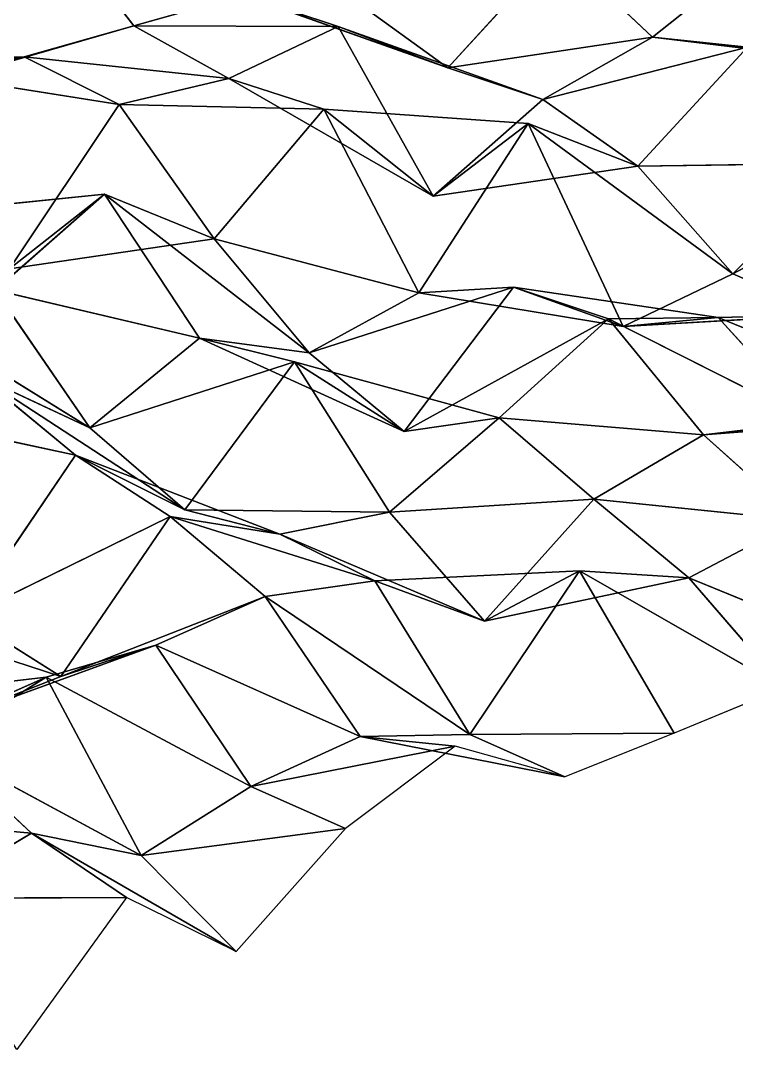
# Model space of a CAD drawing. Header units: metres. Extents: x -3703 to 431, y -1555 to 134.
# Drawn here: x -950.3 to -862.7, y -517.9 to -391.8 of the extents above; entities that cross this region are included whole.
import ezdxf

# ---------------------------------------------------------------- set-up
doc = ezdxf.new("R2010")
doc.units = ezdxf.units.M

msp = doc.modelspace()

# ---------------------------------------------------------------- linework, layer by layer
for p, q in [((-948.0928, -377.3497, -2637.672), (-936.46533, -392.50058, -2674.611)), ((-936.46533, -392.50058, -2674.611), (-948.0928, -377.3497, -2637.672)), ((-884.5885, -382.88937, -2634.6006), (-898.0049, -397.632, -2658.7993)), ((-898.0049, -397.632, -2658.7993), (-884.5885, -382.88937, -2634.6006)), ((-884.5885, -382.88937, -2634.6006), (-872.96094, -393.87802, -2672.47)), ((-872.96094, -393.87802, -2672.47), (-884.5885, -382.88937, -2634.6006)), ((-859.54456, -383.2029, -2647.3616), (-872.96094, -393.87802, -2672.47)), ((-872.96094, -393.87802, -2672.47), (-859.54456, -383.2029, -2647.3616)), ((-923.0488, -388.7043, -2647.9644), (-936.46533, -392.50058, -2674.611)), ((-936.46533, -392.50058, -2674.611), (-923.0488, -388.7043, -2647.9644)), ((-898.0049, -397.632, -2658.7993), (-923.0488, -388.7043, -2647.9644)), ((-923.0488, -388.7043, -2647.9644), (-911.4214, -392.58267, -2687.4238)), ((-911.4214, -392.58267, -2687.4238), (-923.0488, -388.7043, -2647.9644)), ((-923.0488, -388.7043, -2647.9644), (-898.0049, -397.632, -2658.7993)), ((-909.63245, -389.1749, -2620.3638), (-898.0049, -397.632, -2658.7993)), ((-898.0049, -397.632, -2658.7993), (-909.63245, -389.1749, -2620.3638)), ((-936.46533, -392.50058, -2674.611), (-961.5093, -399.6854, -2660.1733)), ((-961.5093, -399.6854, -2660.1733), (-936.46533, -392.50058, -2674.611)), ((-936.46533, -392.50058, -2674.611), (-949.8817, -396.29526, -2701.2578)), ((-949.8817, -396.29526, -2701.2578), (-936.46533, -392.50058, -2674.611)), ((-911.4214, -392.58267, -2687.4238), (-936.46533, -392.50058, -2674.611)), ((-936.46533, -392.50058, -2674.611), (-924.83777, -398.9639, -2713.4924)), ((-924.83777, -398.9639, -2713.4924), (-936.46533, -392.50058, -2674.611)), ((-936.46533, -392.50058, -2674.611), (-911.4214, -392.58267, -2687.4238)), ((-911.4214, -392.58267, -2687.4238), (-924.83777, -398.9639, -2713.4924)), ((-924.83777, -398.9639, -2713.4924), (-911.4214, -392.58267, -2687.4238)), ((-898.0049, -397.632, -2658.7993), (-911.4214, -392.58267, -2687.4238)), ((-886.37744, -401.5148, -2698.2578), (-911.4214, -392.58267, -2687.4238)), ((-911.4214, -392.58267, -2687.4238), (-898.0049, -397.632, -2658.7993)), ((-911.4214, -392.58267, -2687.4238), (-899.7938, -413.37387, -2723.1013)), ((-899.7938, -413.37387, -2723.1013), (-911.4214, -392.58267, -2687.4238)), ((-911.4214, -392.58267, -2687.4238), (-886.37744, -401.5148, -2698.2578)), ((-872.96094, -393.87802, -2672.47), (-898.0049, -397.632, -2658.7993)), ((-898.0049, -397.632, -2658.7993), (-872.96094, -393.87802, -2672.47)), ((-872.96094, -393.87802, -2672.47), (-886.37744, -401.5148, -2698.2578)), ((-886.37744, -401.5148, -2698.2578), (-872.96094, -393.87802, -2672.47)), ((-847.917, -396.90488, -2684.6243), (-872.96094, -393.87802, -2672.47)), ((-872.96094, -393.87802, -2672.47), (-861.3335, -395.09738, -2712.524)), ((-861.3335, -395.09738, -2712.524), (-872.96094, -393.87802, -2672.47)), ((-872.96094, -393.87802, -2672.47), (-847.917, -396.90488, -2684.6243)), ((-861.3335, -395.09738, -2712.524), (-886.37744, -401.5148, -2698.2578)), ((-886.37744, -401.5148, -2698.2578), (-861.3335, -395.09738, -2712.524)), ((-861.3335, -395.09738, -2712.524), (-874.7499, -409.69717, -2736.755)), ((-874.7499, -409.69717, -2736.755), (-861.3335, -395.09738, -2712.524)), ((-949.8817, -396.29526, -2701.2578), (-974.92566, -396.5034, -2688.3801)), ((-974.92566, -396.5034, -2688.3801), (-949.8817, -396.29526, -2701.2578)), ((-949.8817, -396.29526, -2701.2578), (-963.2981, -398.1661, -2728.3352)), ((-963.2981, -398.1661, -2728.3352), (-949.8817, -396.29526, -2701.2578)), ((-961.5093, -399.6854, -2660.1733), (-949.8817, -396.29526, -2701.2578)), ((-949.8817, -396.29526, -2701.2578), (-961.5093, -399.6854, -2660.1733)), ((-924.83777, -398.9639, -2713.4924), (-949.8817, -396.29526, -2701.2578)), ((-949.8817, -396.29526, -2701.2578), (-938.25415, -402.1213, -2740.282)), ((-938.25415, -402.1213, -2740.282), (-949.8817, -396.29526, -2701.2578)), ((-949.8817, -396.29526, -2701.2578), (-924.83777, -398.9639, -2713.4924)), ((-938.25415, -402.1213, -2740.282), (-963.2981, -398.1661, -2728.3352)), ((-963.2981, -398.1661, -2728.3352), (-938.25415, -402.1213, -2740.282)), ((-898.0049, -397.632, -2658.7993), (-886.37744, -401.5148, -2698.2578)), ((-886.37744, -401.5148, -2698.2578), (-898.0049, -397.632, -2658.7993)), ((-924.83777, -398.9639, -2713.4924), (-938.25415, -402.1213, -2740.282)), ((-938.25415, -402.1213, -2740.282), (-924.83777, -398.9639, -2713.4924)), ((-899.7938, -413.37387, -2723.1013), (-924.83777, -398.9639, -2713.4924)), ((-924.83777, -398.9639, -2713.4924), (-913.2102, -402.7045, -2752.9827)), ((-913.2102, -402.7045, -2752.9827), (-924.83777, -398.9639, -2713.4924)), ((-924.83777, -398.9639, -2713.4924), (-899.7938, -413.37387, -2723.1013)), ((-938.25415, -402.1213, -2740.282), (-951.67053, -422.2504, -2763.2764)), ((-951.67053, -422.2504, -2763.2764), (-938.25415, -402.1213, -2740.282)), ((-913.2102, -402.7045, -2752.9827), (-938.25415, -402.1213, -2740.282)), ((-938.25415, -402.1213, -2740.282), (-926.6266, -418.60855, -2776.9219)), ((-926.6266, -418.60855, -2776.9219), (-938.25415, -402.1213, -2740.282)), ((-938.25415, -402.1213, -2740.282), (-913.2102, -402.7045, -2752.9827)), ((-886.37744, -401.5148, -2698.2578), (-899.7938, -413.37387, -2723.1013)), ((-899.7938, -413.37387, -2723.1013), (-886.37744, -401.5148, -2698.2578)), ((-886.37744, -401.5148, -2698.2578), (-874.7499, -409.69717, -2736.755)), ((-874.7499, -409.69717, -2736.755), (-886.37744, -401.5148, -2698.2578)), ((-913.2102, -402.7045, -2752.9827), (-926.6266, -418.60855, -2776.9219)), ((-926.6266, -418.60855, -2776.9219), (-913.2102, -402.7045, -2752.9827)), ((-899.7938, -413.37387, -2723.1013), (-913.2102, -402.7045, -2752.9827)), ((-888.16626, -404.47287, -2765.4185), (-913.2102, -402.7045, -2752.9827)), ((-913.2102, -402.7045, -2752.9827), (-899.7938, -413.37387, -2723.1013)), ((-913.2102, -402.7045, -2752.9827), (-901.58264, -425.20578, -2788.2778)), ((-901.58264, -425.20578, -2788.2778), (-913.2102, -402.7045, -2752.9827)), ((-913.2102, -402.7045, -2752.9827), (-888.16626, -404.47287, -2765.4185)), ((-888.16626, -404.47287, -2765.4185), (-901.58264, -425.20578, -2788.2778)), ((-901.58264, -425.20578, -2788.2778), (-888.16626, -404.47287, -2765.4185)), ((-899.7938, -413.37387, -2723.1013), (-888.16626, -404.47287, -2765.4185)), ((-888.16626, -404.47287, -2765.4185), (-899.7938, -413.37387, -2723.1013)), ((-874.7499, -409.69717, -2736.755), (-888.16626, -404.47287, -2765.4185)), ((-863.12225, -422.89334, -2774.1309), (-888.16626, -404.47287, -2765.4185)), ((-888.16626, -404.47287, -2765.4185), (-874.7499, -409.69717, -2736.755)), ((-888.16626, -404.47287, -2765.4185), (-876.53864, -429.32022, -2800.189)), ((-876.53864, -429.32022, -2800.189), (-888.16626, -404.47287, -2765.4185)), ((-888.16626, -404.47287, -2765.4185), (-863.12225, -422.89334, -2774.1309)), ((-874.7499, -409.69717, -2736.755), (-899.7938, -413.37387, -2723.1013)), ((-899.7938, -413.37387, -2723.1013), (-874.7499, -409.69717, -2736.755)), ((-849.7059, -409.3315, -2749.6677), (-874.7499, -409.69717, -2736.755)), ((-874.7499, -409.69717, -2736.755), (-849.7059, -409.3315, -2749.6677)), ((-874.7499, -409.69717, -2736.755), (-863.12225, -422.89334, -2774.1309)), ((-863.12225, -422.89334, -2774.1309), (-874.7499, -409.69717, -2736.755)), ((-849.7059, -409.3315, -2749.6677), (-863.12225, -422.89334, -2774.1309)), ((-863.12225, -422.89334, -2774.1309), (-849.7059, -409.3315, -2749.6677)), ((-838.0783, -409.53073, -2789.95), (-863.12225, -422.89334, -2774.1309)), ((-863.12225, -422.89334, -2774.1309), (-838.0783, -409.53073, -2789.95)), ((-940.04297, -413.13223, -2805.6418), (-965.0869, -415.65262, -2792.2468)), ((-965.0869, -415.65262, -2792.2468), (-940.04297, -413.13223, -2805.6418)), ((-940.04297, -413.13223, -2805.6418), (-953.4595, -424.87265, -2830.512)), ((-953.4595, -424.87265, -2830.512), (-940.04297, -413.13223, -2805.6418)), ((-951.67053, -422.2504, -2763.2764), (-940.04297, -413.13223, -2805.6418)), ((-940.04297, -413.13223, -2805.6418), (-951.67053, -422.2504, -2763.2764)), ((-926.6266, -418.60855, -2776.9219), (-940.04297, -413.13223, -2805.6418)), ((-914.999, -432.55942, -2814.129), (-940.04297, -413.13223, -2805.6418)), ((-940.04297, -413.13223, -2805.6418), (-926.6266, -418.60855, -2776.9219)), ((-940.04297, -413.13223, -2805.6418), (-928.4155, -430.76242, -2842.0264)), ((-928.4155, -430.76242, -2842.0264), (-940.04297, -413.13223, -2805.6418)), ((-940.04297, -413.13223, -2805.6418), (-914.999, -432.55942, -2814.129)), ((-926.6266, -418.60855, -2776.9219), (-951.67053, -422.2504, -2763.2764)), ((-951.67053, -422.2504, -2763.2764), (-926.6266, -418.60855, -2776.9219)), ((-901.58264, -425.20578, -2788.2778), (-926.6266, -418.60855, -2776.9219)), ((-926.6266, -418.60855, -2776.9219), (-914.999, -432.55942, -2814.129)), ((-914.999, -432.55942, -2814.129), (-926.6266, -418.60855, -2776.9219)), ((-926.6266, -418.60855, -2776.9219), (-901.58264, -425.20578, -2788.2778)), ((-863.12225, -422.89334, -2774.1309), (-876.53864, -429.32022, -2800.189)), ((-876.53864, -429.32022, -2800.189), (-863.12225, -422.89334, -2774.1309)), ((-863.12225, -422.89334, -2774.1309), (-851.4947, -427.9, -2813.338)), ((-851.4947, -427.9, -2813.338), (-863.12225, -422.89334, -2774.1309)), ((-928.4155, -430.76242, -2842.0264), (-953.4595, -424.87265, -2830.512)), ((-953.4595, -424.87265, -2830.512), (-941.8319, -441.74277, -2867.0664)), ((-941.8319, -441.74277, -2867.0664), (-953.4595, -424.87265, -2830.512)), ((-953.4595, -424.87265, -2830.512), (-928.4155, -430.76242, -2842.0264)), ((-889.955, -424.51334, -2828.7593), (-914.999, -432.55942, -2814.129)), ((-914.999, -432.55942, -2814.129), (-889.955, -424.51334, -2828.7593)), ((-889.955, -424.51334, -2828.7593), (-903.3715, -442.21652, -2852.2964)), ((-903.3715, -442.21652, -2852.2964), (-889.955, -424.51334, -2828.7593)), ((-901.58264, -425.20578, -2788.2778), (-889.955, -424.51334, -2828.7593)), ((-889.955, -424.51334, -2828.7593), (-901.58264, -425.20578, -2788.2778)), ((-876.53864, -429.32022, -2800.189), (-889.955, -424.51334, -2828.7593)), ((-864.9111, -428.2451, -2840.756), (-889.955, -424.51334, -2828.7593)), ((-889.955, -424.51334, -2828.7593), (-876.53864, -429.32022, -2800.189)), ((-889.955, -424.51334, -2828.7593), (-878.3276, -428.39505, -2868.218)), ((-878.3276, -428.39505, -2868.218), (-889.955, -424.51334, -2828.7593)), ((-889.955, -424.51334, -2828.7593), (-864.9111, -428.2451, -2840.756)), ((-901.58264, -425.20578, -2788.2778), (-914.999, -432.55942, -2814.129)), ((-914.999, -432.55942, -2814.129), (-901.58264, -425.20578, -2788.2778)), ((-876.53864, -429.32022, -2800.189), (-901.58264, -425.20578, -2788.2778)), ((-901.58264, -425.20578, -2788.2778), (-876.53864, -429.32022, -2800.189)), ((-941.8319, -441.74277, -2867.0664), (-966.87585, -426.29025, -2857.6904)), ((-966.87585, -426.29025, -2857.6904), (-941.8319, -441.74277, -2867.0664)), ((-878.3276, -428.39505, -2868.218), (-903.3715, -442.21652, -2852.2964)), ((-903.3715, -442.21652, -2852.2964), (-878.3276, -428.39505, -2868.218)), ((-878.3276, -428.39505, -2868.218), (-891.74396, -440.5248, -2893.0012)), ((-891.74396, -440.5248, -2893.0012), (-878.3276, -428.39505, -2868.218)), ((-864.9111, -428.2451, -2840.756), (-878.3276, -428.39505, -2868.218)), ((-878.3276, -428.39505, -2868.218), (-864.9111, -428.2451, -2840.756)), ((-853.28357, -441.03787, -2878.2222), (-878.3276, -428.39505, -2868.218)), ((-878.3276, -428.39505, -2868.218), (-866.69995, -442.61356, -2905.3652)), ((-866.69995, -442.61356, -2905.3652), (-878.3276, -428.39505, -2868.218)), ((-878.3276, -428.39505, -2868.218), (-853.28357, -441.03787, -2878.2222)), ((-851.4947, -427.9, -2813.338), (-876.53864, -429.32022, -2800.189)), ((-876.53864, -429.32022, -2800.189), (-851.4947, -427.9, -2813.338)), ((-876.53864, -429.32022, -2800.189), (-864.9111, -428.2451, -2840.756)), ((-864.9111, -428.2451, -2840.756), (-876.53864, -429.32022, -2800.189)), ((-851.4947, -427.9, -2813.338), (-864.9111, -428.2451, -2840.756)), ((-864.9111, -428.2451, -2840.756), (-851.4947, -427.9, -2813.338)), ((-839.86707, -438.4413, -2851.3074), (-864.9111, -428.2451, -2840.756)), ((-864.9111, -428.2451, -2840.756), (-853.28357, -441.03787, -2878.2222)), ((-853.28357, -441.03787, -2878.2222), (-864.9111, -428.2451, -2840.756)), ((-864.9111, -428.2451, -2840.756), (-839.86707, -438.4413, -2851.3074)), ((-928.4155, -430.76242, -2842.0264), (-941.8319, -441.74277, -2867.0664)), ((-941.8319, -441.74277, -2867.0664), (-928.4155, -430.76242, -2842.0264)), ((-914.999, -432.55942, -2814.129), (-928.4155, -430.76242, -2842.0264)), ((-903.3715, -442.21652, -2852.2964), (-928.4155, -430.76242, -2842.0264)), ((-928.4155, -430.76242, -2842.0264), (-914.999, -432.55942, -2814.129)), ((-928.4155, -430.76242, -2842.0264), (-916.7879, -433.6824, -2881.7)), ((-916.7879, -433.6824, -2881.7), (-928.4155, -430.76242, -2842.0264)), ((-928.4155, -430.76242, -2842.0264), (-903.3715, -442.21652, -2852.2964)), ((-916.7879, -433.6824, -2881.7), (-941.8319, -441.74277, -2867.0664)), ((-941.8319, -441.74277, -2867.0664), (-916.7879, -433.6824, -2881.7)), ((-916.7879, -433.6824, -2881.7), (-930.2043, -451.81137, -2905.1418)), ((-930.2043, -451.81137, -2905.1418), (-916.7879, -433.6824, -2881.7)), ((-903.3715, -442.21652, -2852.2964), (-916.7879, -433.6824, -2881.7)), ((-891.74396, -440.5248, -2893.0012), (-916.7879, -433.6824, -2881.7)), ((-916.7879, -433.6824, -2881.7), (-903.3715, -442.21652, -2852.2964)), ((-916.7879, -433.6824, -2881.7), (-905.16034, -452.07767, -2917.9133)), ((-905.16034, -452.07767, -2917.9133), (-916.7879, -433.6824, -2881.7)), ((-916.7879, -433.6824, -2881.7), (-891.74396, -440.5248, -2893.0012)), ((-914.999, -432.55942, -2814.129), (-903.3715, -442.21652, -2852.2964)), ((-903.3715, -442.21652, -2852.2964), (-914.999, -432.55942, -2814.129)), ((-941.8319, -441.74277, -2867.0664), (-955.2483, -435.4929, -2895.9595)), ((-930.2043, -451.81137, -2905.1418), (-955.2483, -435.4929, -2895.9595)), ((-955.2483, -435.4929, -2895.9595), (-941.8319, -441.74277, -2867.0664)), ((-955.2483, -435.4929, -2895.9595), (-943.6207, -445.11887, -2934.1335)), ((-943.6207, -445.11887, -2934.1335), (-955.2483, -435.4929, -2895.9595)), ((-955.2483, -435.4929, -2895.9595), (-930.2043, -451.81137, -2905.1418)), ((-943.6207, -445.11887, -2934.1335), (-968.6647, -439.6746, -2922.5198)), ((-968.6647, -439.6746, -2922.5198), (-943.6207, -445.11887, -2934.1335)), ((-891.74396, -440.5248, -2893.0012), (-905.16034, -452.07767, -2917.9133)), ((-905.16034, -452.07767, -2917.9133), (-891.74396, -440.5248, -2893.0012)), ((-903.3715, -442.21652, -2852.2964), (-891.74396, -440.5248, -2893.0012)), ((-891.74396, -440.5248, -2893.0012), (-903.3715, -442.21652, -2852.2964)), ((-866.69995, -442.61356, -2905.3652), (-891.74396, -440.5248, -2893.0012)), ((-891.74396, -440.5248, -2893.0012), (-880.11633, -450.5046, -2931.0964)), ((-880.11633, -450.5046, -2931.0964), (-891.74396, -440.5248, -2893.0012)), ((-891.74396, -440.5248, -2893.0012), (-866.69995, -442.61356, -2905.3652)), ((-841.656, -440.63223, -2918.6394), (-866.69995, -442.61356, -2905.3652)), ((-866.69995, -442.61356, -2905.3652), (-841.656, -440.63223, -2918.6394)), ((-853.28357, -441.03787, -2878.2222), (-866.69995, -442.61356, -2905.3652)), ((-866.69995, -442.61356, -2905.3652), (-853.28357, -441.03787, -2878.2222)), ((-941.8319, -441.74277, -2867.0664), (-930.2043, -451.81137, -2905.1418)), ((-930.2043, -451.81137, -2905.1418), (-941.8319, -441.74277, -2867.0664)), ((-866.69995, -442.61356, -2905.3652), (-880.11633, -450.5046, -2931.0964)), ((-880.11633, -450.5046, -2931.0964), (-866.69995, -442.61356, -2905.3652)), ((-866.69995, -442.61356, -2905.3652), (-855.0724, -453.05862, -2943.3564)), ((-855.0724, -453.05862, -2943.3564), (-866.69995, -442.61356, -2905.3652)), ((-943.6207, -445.11887, -2934.1335), (-957.03723, -464.89725, -2957.2065)), ((-957.03723, -464.89725, -2957.2065), (-943.6207, -445.11887, -2934.1335)), ((-930.2043, -451.81137, -2905.1418), (-943.6207, -445.11887, -2934.1335)), ((-918.5767, -454.78098, -2944.8042), (-943.6207, -445.11887, -2934.1335)), ((-943.6207, -445.11887, -2934.1335), (-930.2043, -451.81137, -2905.1418)), ((-943.6207, -445.11887, -2934.1335), (-931.9932, -452.603, -2972.7869)), ((-931.9932, -452.603, -2972.7869), (-943.6207, -445.11887, -2934.1335)), ((-943.6207, -445.11887, -2934.1335), (-918.5767, -454.78098, -2944.8042)), ((-880.11633, -450.5046, -2931.0964), (-905.16034, -452.07767, -2917.9133)), ((-905.16034, -452.07767, -2917.9133), (-880.11633, -450.5046, -2931.0964)), ((-880.11633, -450.5046, -2931.0964), (-893.5327, -465.43857, -2955.2524)), ((-893.5327, -465.43857, -2955.2524), (-880.11633, -450.5046, -2931.0964)), ((-855.0724, -453.05862, -2943.3564), (-880.11633, -450.5046, -2931.0964)), ((-880.11633, -450.5046, -2931.0964), (-868.4888, -460.14706, -2969.2668)), ((-868.4888, -460.14706, -2969.2668), (-880.11633, -450.5046, -2931.0964)), ((-880.11633, -450.5046, -2931.0964), (-855.0724, -453.05862, -2943.3564)), ((-931.9932, -452.603, -2972.7869), (-957.03723, -464.89725, -2957.2065)), ((-957.03723, -464.89725, -2957.2065), (-931.9932, -452.603, -2972.7869)), ((-931.9932, -452.603, -2972.7869), (-945.40955, -472.2112, -2995.8977)), ((-945.40955, -472.2112, -2995.8977), (-931.9932, -452.603, -2972.7869)), ((-918.5767, -454.78098, -2944.8042), (-931.9932, -452.603, -2972.7869)), ((-906.9492, -460.49338, -2983.8538), (-931.9932, -452.603, -2972.7869)), ((-931.9932, -452.603, -2972.7869), (-918.5767, -454.78098, -2944.8042)), ((-931.9932, -452.603, -2972.7869), (-920.3656, -462.44003, -3010.9138)), ((-920.3656, -462.44003, -3010.9138), (-931.9932, -452.603, -2972.7869)), ((-931.9932, -452.603, -2972.7869), (-906.9492, -460.49338, -2983.8538)), ((-905.16034, -452.07767, -2917.9133), (-930.2043, -451.81137, -2905.1418)), ((-930.2043, -451.81137, -2905.1418), (-918.5767, -454.78098, -2944.8042)), ((-918.5767, -454.78098, -2944.8042), (-930.2043, -451.81137, -2905.1418)), ((-930.2043, -451.81137, -2905.1418), (-905.16034, -452.07767, -2917.9133)), ((-905.16034, -452.07767, -2917.9133), (-918.5767, -454.78098, -2944.8042)), ((-918.5767, -454.78098, -2944.8042), (-905.16034, -452.07767, -2917.9133)), ((-905.16034, -452.07767, -2917.9133), (-893.5327, -465.43857, -2955.2524)), ((-893.5327, -465.43857, -2955.2524), (-905.16034, -452.07767, -2917.9133)), ((-855.0724, -453.05862, -2943.3564), (-868.4888, -460.14706, -2969.2668)), ((-868.4888, -460.14706, -2969.2668), (-855.0724, -453.05862, -2943.3564)), ((-893.5327, -465.43857, -2955.2524), (-918.5767, -454.78098, -2944.8042)), ((-918.5767, -454.78098, -2944.8042), (-906.9492, -460.49338, -2983.8538)), ((-906.9492, -460.49338, -2983.8538), (-918.5767, -454.78098, -2944.8042)), ((-918.5767, -454.78098, -2944.8042), (-893.5327, -465.43857, -2955.2524)), ((-881.9053, -459.28366, -2996.9556), (-906.9492, -460.49338, -2983.8538)), ((-906.9492, -460.49338, -2983.8538), (-881.9053, -459.28366, -2996.9556)), ((-881.9053, -459.28366, -2996.9556), (-895.32166, -479.3394, -3019.9663)), ((-895.32166, -479.3394, -3019.9663), (-881.9053, -459.28366, -2996.9556)), ((-893.5327, -465.43857, -2955.2524), (-881.9053, -459.28366, -2996.9556)), ((-881.9053, -459.28366, -2996.9556), (-893.5327, -465.43857, -2955.2524)), ((-868.4888, -460.14706, -2969.2668), (-893.5327, -465.43857, -2955.2524)), ((-893.5327, -465.43857, -2955.2524), (-868.4888, -460.14706, -2969.2668)), ((-868.4888, -460.14706, -2969.2668), (-881.9053, -459.28366, -2996.9556)), ((-856.8613, -473.624, -3006.58), (-881.9053, -459.28366, -2996.9556)), ((-881.9053, -459.28366, -2996.9556), (-868.4888, -460.14706, -2969.2668)), ((-881.9053, -459.28366, -2996.9556), (-870.2777, -479.17, -3032.8352)), ((-870.2777, -479.17, -3032.8352), (-881.9053, -459.28366, -2996.9556)), ((-881.9053, -459.28366, -2996.9556), (-856.8613, -473.624, -3006.58)), ((-843.4448, -470.42258, -2979.8003), (-868.4888, -460.14706, -2969.2668)), ((-868.4888, -460.14706, -2969.2668), (-856.8613, -473.624, -3006.58)), ((-856.8613, -473.624, -3006.58), (-868.4888, -460.14706, -2969.2668)), ((-868.4888, -460.14706, -2969.2668), (-843.4448, -470.42258, -2979.8003)), ((-906.9492, -460.49338, -2983.8538), (-920.3656, -462.44003, -3010.9138)), ((-920.3656, -462.44003, -3010.9138), (-906.9492, -460.49338, -2983.8538)), ((-893.5327, -465.43857, -2955.2524), (-906.9492, -460.49338, -2983.8538)), ((-906.9492, -460.49338, -2983.8538), (-893.5327, -465.43857, -2955.2524)), ((-906.9492, -460.49338, -2983.8538), (-895.32166, -479.3394, -3019.9663)), ((-895.32166, -479.3394, -3019.9663), (-906.9492, -460.49338, -2983.8538)), ((-920.3656, -462.44003, -3010.9138), (-945.40955, -472.2112, -2995.8977)), ((-945.40955, -472.2112, -2995.8977), (-920.3656, -462.44003, -3010.9138)), ((-920.3656, -462.44003, -3010.9138), (-933.782, -468.39035, -3037.0789)), ((-933.782, -468.39035, -3037.0789), (-920.3656, -462.44003, -3010.9138)), ((-895.32166, -479.3394, -3019.9663), (-920.3656, -462.44003, -3010.9138)), ((-920.3656, -462.44003, -3010.9138), (-908.73804, -479.58426, -3047.407)), ((-908.73804, -479.58426, -3047.407), (-920.3656, -462.44003, -3010.9138)), ((-920.3656, -462.44003, -3010.9138), (-895.32166, -479.3394, -3019.9663)), ((-945.40955, -472.2112, -2995.8977), (-970.4536, -464.06015, -2984.8892)), ((-970.4536, -464.06015, -2984.8892), (-945.40955, -472.2112, -2995.8977)), ((-957.03723, -464.89725, -2957.2065), (-945.40955, -472.2112, -2995.8977)), ((-945.40955, -472.2112, -2995.8977), (-957.03723, -464.89725, -2957.2065)), ((-933.782, -468.39035, -3037.0789), (-958.82605, -477.50162, -3022.2102)), ((-958.82605, -477.50162, -3022.2102), (-933.782, -468.39035, -3037.0789)), ((-933.782, -468.39035, -3037.0789), (-947.19836, -472.29977, -3063.7)), ((-947.19836, -472.29977, -3063.7), (-933.782, -468.39035, -3037.0789)), ((-945.40955, -472.2112, -2995.8977), (-933.782, -468.39035, -3037.0789)), ((-933.782, -468.39035, -3037.0789), (-945.40955, -472.2112, -2995.8977)), ((-908.73804, -479.58426, -3047.407), (-933.782, -468.39035, -3037.0789)), ((-933.782, -468.39035, -3037.0789), (-922.1544, -485.6901, -3073.537)), ((-922.1544, -485.6901, -3073.537), (-933.782, -468.39035, -3037.0789)), ((-933.782, -468.39035, -3037.0789), (-908.73804, -479.58426, -3047.407)), ((-947.19836, -472.29977, -3063.7), (-972.2423, -475.25198, -3050.2087)), ((-972.2423, -475.25198, -3050.2087), (-947.19836, -472.29977, -3063.7)), ((-947.19836, -472.29977, -3063.7), (-960.61475, -480.63278, -3089.3323)), ((-960.61475, -480.63278, -3089.3323), (-947.19836, -472.29977, -3063.7)), ((-945.40955, -472.2112, -2995.8977), (-958.82605, -477.50162, -3022.2102)), ((-958.82605, -477.50162, -3022.2102), (-945.40955, -472.2112, -2995.8977)), ((-958.82605, -477.50162, -3022.2102), (-947.19836, -472.29977, -3063.7)), ((-947.19836, -472.29977, -3063.7), (-958.82605, -477.50162, -3022.2102)), ((-922.1544, -485.6901, -3073.537), (-947.19836, -472.29977, -3063.7)), ((-947.19836, -472.29977, -3063.7), (-935.5708, -494.16086, -3099.1384)), ((-935.5708, -494.16086, -3099.1384), (-947.19836, -472.29977, -3063.7)), ((-947.19836, -472.29977, -3063.7), (-922.1544, -485.6901, -3073.537)), ((-856.8613, -473.624, -3006.58), (-870.2777, -479.17, -3032.8352)), ((-908.73804, -479.58426, -3047.407), (-922.1544, -485.6901, -3073.537)), ((-922.1544, -485.6901, -3073.537), (-908.73804, -479.58426, -3047.407)), ((-895.32166, -479.3394, -3019.9663), (-908.73804, -479.58426, -3047.407)), ((-908.73804, -479.58426, -3047.407), (-895.32166, -479.3394, -3019.9663)), ((-883.6941, -484.52383, -3059.1338), (-908.73804, -479.58426, -3047.407)), ((-908.73804, -479.58426, -3047.407), (-897.1105, -480.7465, -3087.4736)), ((-897.1105, -480.7465, -3087.4736), (-908.73804, -479.58426, -3047.407)), ((-908.73804, -479.58426, -3047.407), (-883.6941, -484.52383, -3059.1338)), ((-870.2777, -479.17, -3032.8352), (-895.32166, -479.3394, -3019.9663)), ((-895.32166, -479.3394, -3019.9663), (-870.2777, -479.17, -3032.8352)), ((-895.32166, -479.3394, -3019.9663), (-883.6941, -484.52383, -3059.1338)), ((-883.6941, -484.52383, -3059.1338), (-895.32166, -479.3394, -3019.9663)), ((-870.2777, -479.17, -3032.8352), (-883.6941, -484.52383, -3059.1338)), ((-935.5708, -494.16086, -3099.1384), (-960.61475, -480.63278, -3089.3323)), ((-960.61475, -480.63278, -3089.3323), (-948.9873, -491.40543, -3127.25)), ((-948.9873, -491.40543, -3127.25), (-960.61475, -480.63278, -3089.3323)), ((-960.61475, -480.63278, -3089.3323), (-935.5708, -494.16086, -3099.1384)), ((-897.1105, -480.7465, -3087.4736), (-922.1544, -485.6901, -3073.537)), ((-922.1544, -485.6901, -3073.537), (-897.1105, -480.7465, -3087.4736)), ((-897.1105, -480.7465, -3087.4736), (-910.52686, -490.83694, -3112.713)), ((-883.6941, -484.52383, -3059.1338), (-897.1105, -480.7465, -3087.4736)), ((-922.1544, -485.6901, -3073.537), (-935.5708, -494.16086, -3099.1384)), ((-935.5708, -494.16086, -3099.1384), (-922.1544, -485.6901, -3073.537)), ((-922.1544, -485.6901, -3073.537), (-910.52686, -490.83694, -3112.713)), ((-910.52686, -490.83694, -3112.713), (-922.1544, -485.6901, -3073.537)), ((-948.9873, -491.40543, -3127.25), (-974.03125, -489.2101, -3114.9097)), ((-974.03125, -489.2101, -3114.9097), (-948.9873, -491.40543, -3127.25)), ((-948.9873, -491.40543, -3127.25), (-962.4037, -499.39462, -3152.9592)), ((-962.4037, -499.39462, -3152.9592), (-948.9873, -491.40543, -3127.25)), ((-935.5708, -494.16086, -3099.1384), (-948.9873, -491.40543, -3127.25)), ((-923.94336, -505.92508, -3136.8345), (-948.9873, -491.40543, -3127.25)), ((-948.9873, -491.40543, -3127.25), (-935.5708, -494.16086, -3099.1384)), ((-948.9873, -491.40543, -3127.25), (-937.35974, -499.32614, -3165.8057)), ((-937.35974, -499.32614, -3165.8057), (-948.9873, -491.40543, -3127.25)), ((-948.9873, -491.40543, -3127.25), (-923.94336, -505.92508, -3136.8345)), ((-910.52686, -490.83694, -3112.713), (-935.5708, -494.16086, -3099.1384)), ((-935.5708, -494.16086, -3099.1384), (-910.52686, -490.83694, -3112.713)), ((-910.52686, -490.83694, -3112.713), (-923.94336, -505.92508, -3136.8345)), ((-935.5708, -494.16086, -3099.1384), (-923.94336, -505.92508, -3136.8345)), ((-923.94336, -505.92508, -3136.8345), (-935.5708, -494.16086, -3099.1384)), ((-937.35974, -499.32614, -3165.8057), (-962.4037, -499.39462, -3152.9592)), ((-962.4037, -499.39462, -3152.9592), (-937.35974, -499.32614, -3165.8057)), ((-937.35974, -499.32614, -3165.8057), (-950.7761, -517.9226, -3189.1428)), ((-923.94336, -505.92508, -3136.8345), (-937.35974, -499.32614, -3165.8057))]:
    msp.add_line(p, q)
for points in [[(-961.5093, -399.6854, -2660.1733), (-973.1367, -390.66458, -2621.8635), (-948.0928, -377.3497, -2637.672), (-948.09265, -377.3496, -2637.672)], [(-948.0928, -377.3497, -2637.672), (-936.46533, -392.50058, -2674.611), (-961.5093, -399.6854, -2660.1733), (-961.50916, -399.6853, -2660.1733)], [(-936.46533, -392.50058, -2674.611), (-948.0928, -377.3497, -2637.672), (-923.0488, -388.7043, -2647.9644), (-923.0487, -388.70422, -2647.9644)], [(-898.0049, -397.632, -2658.7993), (-909.63245, -389.1749, -2620.3638), (-884.5885, -382.88937, -2634.6006), (-884.5884, -382.88928, -2634.6006)], [(-884.5885, -382.88937, -2634.6006), (-872.96094, -393.87802, -2672.47), (-898.0049, -397.632, -2658.7993), (-898.00476, -397.6319, -2658.7993)], [(-872.96094, -393.87802, -2672.47), (-884.5885, -382.88937, -2634.6006), (-859.54456, -383.2029, -2647.3616), (-859.54443, -383.20282, -2647.3616)], [(-859.54456, -383.2029, -2647.3616), (-847.917, -396.90488, -2684.6243), (-872.96094, -393.87802, -2672.47), (-872.9608, -393.87793, -2672.47)], [(-923.0488, -388.7043, -2647.9644), (-911.4214, -392.58267, -2687.4238), (-936.46533, -392.50058, -2674.611), (-936.4652, -392.5005, -2674.611)], [(-909.63245, -389.1749, -2620.3638), (-898.0049, -397.632, -2658.7993), (-923.0488, -388.7043, -2647.9644), (-923.0487, -388.70422, -2647.9644)], [(-911.4214, -392.58267, -2687.4238), (-923.0488, -388.7043, -2647.9644), (-898.0049, -397.632, -2658.7993), (-898.00476, -397.6319, -2658.7993)], [(-949.8817, -396.29526, -2701.2578), (-961.5093, -399.6854, -2660.1733), (-936.46533, -392.50058, -2674.611), (-936.4652, -392.5005, -2674.611)], [(-936.46533, -392.50058, -2674.611), (-924.83777, -398.9639, -2713.4924), (-949.8817, -396.29526, -2701.2578), (-949.8816, -396.29517, -2701.2578)], [(-924.83777, -398.9639, -2713.4924), (-936.46533, -392.50058, -2674.611), (-911.4214, -392.58267, -2687.4238), (-911.42126, -392.58258, -2687.4238)], [(-911.4214, -392.58267, -2687.4238), (-899.7938, -413.37387, -2723.1013), (-924.83777, -398.9639, -2713.4924), (-924.83765, -398.9638, -2713.4924)], [(-898.0049, -397.632, -2658.7993), (-886.37744, -401.5148, -2698.2578), (-911.4214, -392.58267, -2687.4238), (-911.42126, -392.58258, -2687.4238)], [(-899.7938, -413.37387, -2723.1013), (-911.4214, -392.58267, -2687.4238), (-886.37744, -401.5148, -2698.2578), (-886.3773, -401.5147, -2698.2578)], [(-886.37744, -401.5148, -2698.2578), (-898.0049, -397.632, -2658.7993), (-872.96094, -393.87802, -2672.47), (-872.9608, -393.87793, -2672.47)], [(-872.96094, -393.87802, -2672.47), (-861.3335, -395.09738, -2712.524), (-886.37744, -401.5148, -2698.2578), (-886.3773, -401.5147, -2698.2578)], [(-861.3335, -395.09738, -2712.524), (-872.96094, -393.87802, -2672.47), (-847.917, -396.90488, -2684.6243), (-847.9169, -396.9048, -2684.6243)], [(-874.7499, -409.69717, -2736.755), (-886.37744, -401.5148, -2698.2578), (-861.3335, -395.09738, -2712.524), (-861.3334, -395.0973, -2712.524)], [(-861.3335, -395.09738, -2712.524), (-849.7059, -409.3315, -2749.6677), (-874.7499, -409.69717, -2736.755), (-874.74976, -409.69708, -2736.755)], [(-963.2981, -398.1661, -2728.3352), (-974.92566, -396.5034, -2688.3801), (-949.8817, -396.29526, -2701.2578), (-949.8816, -396.29517, -2701.2578)], [(-961.5093, -399.6854, -2660.1733), (-949.8817, -396.29526, -2701.2578), (-974.92566, -396.5034, -2688.3801), (-974.92554, -396.5033, -2688.3801)], [(-949.8817, -396.29526, -2701.2578), (-938.25415, -402.1213, -2740.282), (-963.2981, -398.1661, -2728.3352), (-963.298, -398.16602, -2728.3352)], [(-938.25415, -402.1213, -2740.282), (-949.8817, -396.29526, -2701.2578), (-924.83777, -398.9639, -2713.4924), (-924.83765, -398.9638, -2713.4924)], [(-951.67053, -422.2504, -2763.2764), (-963.2981, -398.1661, -2728.3352), (-938.25415, -402.1213, -2740.282), (-938.254, -402.12122, -2740.282)], [(-924.83777, -398.9639, -2713.4924), (-913.2102, -402.7045, -2752.9827), (-938.25415, -402.1213, -2740.282), (-938.254, -402.12122, -2740.282)], [(-913.2102, -402.7045, -2752.9827), (-924.83777, -398.9639, -2713.4924), (-899.7938, -413.37387, -2723.1013), (-899.7937, -413.37378, -2723.1013)], [(-938.25415, -402.1213, -2740.282), (-926.6266, -418.60855, -2776.9219), (-951.67053, -422.2504, -2763.2764), (-951.6704, -422.2503, -2763.2764)], [(-926.6266, -418.60855, -2776.9219), (-938.25415, -402.1213, -2740.282), (-913.2102, -402.7045, -2752.9827), (-913.2101, -402.7044, -2752.9827)], [(-886.37744, -401.5148, -2698.2578), (-874.7499, -409.69717, -2736.755), (-899.7938, -413.37387, -2723.1013), (-899.7937, -413.37378, -2723.1013)], [(-913.2102, -402.7045, -2752.9827), (-901.58264, -425.20578, -2788.2778), (-926.6266, -418.60855, -2776.9219), (-926.62646, -418.60846, -2776.9219)], [(-899.7938, -413.37387, -2723.1013), (-888.16626, -404.47287, -2765.4185), (-913.2102, -402.7045, -2752.9827), (-913.2101, -402.7044, -2752.9827)], [(-901.58264, -425.20578, -2788.2778), (-913.2102, -402.7045, -2752.9827), (-888.16626, -404.47287, -2765.4185), (-888.16614, -404.47278, -2765.4185)], [(-888.16626, -404.47287, -2765.4185), (-876.53864, -429.32022, -2800.189), (-901.58264, -425.20578, -2788.2778), (-901.5825, -425.2057, -2788.2778)], [(-888.16626, -404.47287, -2765.4185), (-899.7938, -413.37387, -2723.1013), (-874.7499, -409.69717, -2736.755), (-874.74976, -409.69708, -2736.755)], [(-874.7499, -409.69717, -2736.755), (-863.12225, -422.89334, -2774.1309), (-888.16626, -404.47287, -2765.4185), (-888.16614, -404.47278, -2765.4185)], [(-876.53864, -429.32022, -2800.189), (-888.16626, -404.47287, -2765.4185), (-863.12225, -422.89334, -2774.1309), (-863.12213, -422.89325, -2774.1309)], [(-863.12225, -422.89334, -2774.1309), (-874.7499, -409.69717, -2736.755), (-849.7059, -409.3315, -2749.6677), (-849.70575, -409.33142, -2749.6677)], [(-849.7059, -409.3315, -2749.6677), (-838.0783, -409.53073, -2789.95), (-863.12225, -422.89334, -2774.1309), (-863.12213, -422.89325, -2774.1309)], [(-851.4947, -427.9, -2813.338), (-863.12225, -422.89334, -2774.1309), (-838.0783, -409.53073, -2789.95), (-838.0782, -409.53064, -2789.95)], [(-953.4595, -424.87265, -2830.512), (-965.0869, -415.65262, -2792.2468), (-940.04297, -413.13223, -2805.6418), (-940.04285, -413.13214, -2805.6418)], [(-951.67053, -422.2504, -2763.2764), (-940.04297, -413.13223, -2805.6418), (-965.0869, -415.65262, -2792.2468), (-965.0868, -415.65253, -2792.2468)], [(-940.04297, -413.13223, -2805.6418), (-928.4155, -430.76242, -2842.0264), (-953.4595, -424.87265, -2830.512), (-953.45935, -424.87256, -2830.512)], [(-940.04297, -413.13223, -2805.6418), (-951.67053, -422.2504, -2763.2764), (-926.6266, -418.60855, -2776.9219), (-926.62646, -418.60846, -2776.9219)], [(-926.6266, -418.60855, -2776.9219), (-914.999, -432.55942, -2814.129), (-940.04297, -413.13223, -2805.6418), (-940.04285, -413.13214, -2805.6418)], [(-928.4155, -430.76242, -2842.0264), (-940.04297, -413.13223, -2805.6418), (-914.999, -432.55942, -2814.129), (-914.9989, -432.55933, -2814.129)], [(-914.999, -432.55942, -2814.129), (-926.6266, -418.60855, -2776.9219), (-901.58264, -425.20578, -2788.2778), (-901.5825, -425.2057, -2788.2778)], [(-863.12225, -422.89334, -2774.1309), (-851.4947, -427.9, -2813.338), (-876.53864, -429.32022, -2800.189), (-876.5385, -429.32013, -2800.189)], [(-953.4595, -424.87265, -2830.512), (-941.8319, -441.74277, -2867.0664), (-966.87585, -426.29025, -2857.6904), (-966.87573, -426.29016, -2857.6904)], [(-941.8319, -441.74277, -2867.0664), (-953.4595, -424.87265, -2830.512), (-928.4155, -430.76242, -2842.0264), (-928.4154, -430.76233, -2842.0264)], [(-903.3715, -442.21652, -2852.2964), (-914.999, -432.55942, -2814.129), (-889.955, -424.51334, -2828.7593), (-889.9549, -424.51324, -2828.7593)], [(-901.58264, -425.20578, -2788.2778), (-889.955, -424.51334, -2828.7593), (-914.999, -432.55942, -2814.129), (-914.9989, -432.55933, -2814.129)], [(-889.955, -424.51334, -2828.7593), (-878.3276, -428.39505, -2868.218), (-903.3715, -442.21652, -2852.2964), (-903.3714, -442.21643, -2852.2964)], [(-889.955, -424.51334, -2828.7593), (-901.58264, -425.20578, -2788.2778), (-876.53864, -429.32022, -2800.189), (-876.5385, -429.32013, -2800.189)], [(-876.53864, -429.32022, -2800.189), (-864.9111, -428.2451, -2840.756), (-889.955, -424.51334, -2828.7593), (-889.9549, -424.51324, -2828.7593)], [(-878.3276, -428.39505, -2868.218), (-889.955, -424.51334, -2828.7593), (-864.9111, -428.2451, -2840.756), (-864.91095, -428.245, -2840.756)], [(-955.2483, -435.4929, -2895.9595), (-966.87585, -426.29025, -2857.6904), (-941.8319, -441.74277, -2867.0664), (-941.8318, -441.74268, -2867.0664)], [(-891.74396, -440.5248, -2893.0012), (-903.3715, -442.21652, -2852.2964), (-878.3276, -428.39505, -2868.218), (-878.32745, -428.39496, -2868.218)], [(-878.3276, -428.39505, -2868.218), (-866.69995, -442.61356, -2905.3652), (-891.74396, -440.5248, -2893.0012), (-891.74384, -440.52472, -2893.0012)], [(-864.9111, -428.2451, -2840.756), (-853.28357, -441.03787, -2878.2222), (-878.3276, -428.39505, -2868.218), (-878.32745, -428.39496, -2868.218)], [(-866.69995, -442.61356, -2905.3652), (-878.3276, -428.39505, -2868.218), (-853.28357, -441.03787, -2878.2222), (-853.28345, -441.03778, -2878.2222)], [(-864.9111, -428.2451, -2840.756), (-876.53864, -429.32022, -2800.189), (-851.4947, -427.9, -2813.338), (-851.49457, -427.8999, -2813.338)], [(-851.4947, -427.9, -2813.338), (-839.86707, -438.4413, -2851.3074), (-864.9111, -428.2451, -2840.756), (-864.91095, -428.245, -2840.756)], [(-853.28357, -441.03787, -2878.2222), (-864.9111, -428.2451, -2840.756), (-839.86707, -438.4413, -2851.3074), (-839.86694, -438.44122, -2851.3074)], [(-928.4155, -430.76242, -2842.0264), (-916.7879, -433.6824, -2881.7), (-941.8319, -441.74277, -2867.0664), (-941.8318, -441.74268, -2867.0664)], [(-914.999, -432.55942, -2814.129), (-903.3715, -442.21652, -2852.2964), (-928.4155, -430.76242, -2842.0264), (-928.4154, -430.76233, -2842.0264)], [(-916.7879, -433.6824, -2881.7), (-928.4155, -430.76242, -2842.0264), (-903.3715, -442.21652, -2852.2964), (-903.3714, -442.21643, -2852.2964)], [(-930.2043, -451.81137, -2905.1418), (-941.8319, -441.74277, -2867.0664), (-916.7879, -433.6824, -2881.7), (-916.7878, -433.6823, -2881.7)], [(-916.7879, -433.6824, -2881.7), (-905.16034, -452.07767, -2917.9133), (-930.2043, -451.81137, -2905.1418), (-930.20416, -451.81128, -2905.1418)], [(-903.3715, -442.21652, -2852.2964), (-891.74396, -440.5248, -2893.0012), (-916.7879, -433.6824, -2881.7), (-916.7878, -433.6823, -2881.7)], [(-905.16034, -452.07767, -2917.9133), (-916.7879, -433.6824, -2881.7), (-891.74396, -440.5248, -2893.0012), (-891.74384, -440.52472, -2893.0012)], [(-955.2483, -435.4929, -2895.9595), (-943.6207, -445.11887, -2934.1335), (-968.6647, -439.6746, -2922.5198), (-968.66455, -439.6745, -2922.5198)], [(-941.8319, -441.74277, -2867.0664), (-930.2043, -451.81137, -2905.1418), (-955.2483, -435.4929, -2895.9595), (-955.24817, -435.4928, -2895.9595)], [(-943.6207, -445.11887, -2934.1335), (-955.2483, -435.4929, -2895.9595), (-930.2043, -451.81137, -2905.1418), (-930.20416, -451.81128, -2905.1418)], [(-957.03723, -464.89725, -2957.2065), (-968.6647, -439.6746, -2922.5198), (-943.6207, -445.11887, -2934.1335), (-943.6206, -445.11877, -2934.1335)], [(-891.74396, -440.5248, -2893.0012), (-880.11633, -450.5046, -2931.0964), (-905.16034, -452.07767, -2917.9133), (-905.1602, -452.07758, -2917.9133)], [(-880.11633, -450.5046, -2931.0964), (-891.74396, -440.5248, -2893.0012), (-866.69995, -442.61356, -2905.3652), (-866.6998, -442.61346, -2905.3652)], [(-855.0724, -453.05862, -2943.3564), (-866.69995, -442.61356, -2905.3652), (-841.656, -440.63223, -2918.6394), (-841.6559, -440.63214, -2918.6394)], [(-853.28357, -441.03787, -2878.2222), (-841.656, -440.63223, -2918.6394), (-866.69995, -442.61356, -2905.3652), (-866.6998, -442.61346, -2905.3652)], [(-866.69995, -442.61356, -2905.3652), (-855.0724, -453.05862, -2943.3564), (-880.11633, -450.5046, -2931.0964), (-880.1162, -450.50452, -2931.0964)], [(-943.6207, -445.11887, -2934.1335), (-931.9932, -452.603, -2972.7869), (-957.03723, -464.89725, -2957.2065), (-957.0371, -464.89716, -2957.2065)], [(-930.2043, -451.81137, -2905.1418), (-918.5767, -454.78098, -2944.8042), (-943.6207, -445.11887, -2934.1335), (-943.6206, -445.11877, -2934.1335)], [(-931.9932, -452.603, -2972.7869), (-943.6207, -445.11887, -2934.1335), (-918.5767, -454.78098, -2944.8042), (-918.5766, -454.78088, -2944.8042)], [(-893.5327, -465.43857, -2955.2524), (-905.16034, -452.07767, -2917.9133), (-880.11633, -450.5046, -2931.0964), (-880.1162, -450.50452, -2931.0964)], [(-880.11633, -450.5046, -2931.0964), (-868.4888, -460.14706, -2969.2668), (-893.5327, -465.43857, -2955.2524), (-893.5326, -465.43848, -2955.2524)], [(-868.4888, -460.14706, -2969.2668), (-880.11633, -450.5046, -2931.0964), (-855.0724, -453.05862, -2943.3564), (-855.07227, -453.05853, -2943.3564)], [(-945.40955, -472.2112, -2995.8977), (-957.03723, -464.89725, -2957.2065), (-931.9932, -452.603, -2972.7869), (-931.9931, -452.6029, -2972.7869)], [(-931.9932, -452.603, -2972.7869), (-920.3656, -462.44003, -3010.9138), (-945.40955, -472.2112, -2995.8977), (-945.4094, -472.21112, -2995.8977)], [(-918.5767, -454.78098, -2944.8042), (-906.9492, -460.49338, -2983.8538), (-931.9932, -452.603, -2972.7869), (-931.9931, -452.6029, -2972.7869)], [(-920.3656, -462.44003, -3010.9138), (-931.9932, -452.603, -2972.7869), (-906.9492, -460.49338, -2983.8538), (-906.9491, -460.4933, -2983.8538)], [(-918.5767, -454.78098, -2944.8042), (-930.2043, -451.81137, -2905.1418), (-905.16034, -452.07767, -2917.9133), (-905.1602, -452.07758, -2917.9133)], [(-905.16034, -452.07767, -2917.9133), (-893.5327, -465.43857, -2955.2524), (-918.5767, -454.78098, -2944.8042), (-918.5766, -454.78088, -2944.8042)], [(-855.0724, -453.05862, -2943.3564), (-843.4448, -470.42258, -2979.8003), (-868.4888, -460.14706, -2969.2668), (-868.48865, -460.14697, -2969.2668)], [(-906.9492, -460.49338, -2983.8538), (-918.5767, -454.78098, -2944.8042), (-893.5327, -465.43857, -2955.2524), (-893.5326, -465.43848, -2955.2524)], [(-895.32166, -479.3394, -3019.9663), (-906.9492, -460.49338, -2983.8538), (-881.9053, -459.28366, -2996.9556), (-881.90515, -459.28357, -2996.9556)], [(-893.5327, -465.43857, -2955.2524), (-881.9053, -459.28366, -2996.9556), (-906.9492, -460.49338, -2983.8538), (-906.9491, -460.4933, -2983.8538)], [(-881.9053, -459.28366, -2996.9556), (-870.2777, -479.17, -3032.8352), (-895.32166, -479.3394, -3019.9663), (-895.32153, -479.3393, -3019.9663)], [(-881.9053, -459.28366, -2996.9556), (-893.5327, -465.43857, -2955.2524), (-868.4888, -460.14706, -2969.2668), (-868.48865, -460.14697, -2969.2668)], [(-868.4888, -460.14706, -2969.2668), (-856.8613, -473.624, -3006.58), (-881.9053, -459.28366, -2996.9556), (-881.90515, -459.28357, -2996.9556)], [(-870.2777, -479.17, -3032.8352), (-881.9053, -459.28366, -2996.9556), (-856.8613, -473.624, -3006.58), (-856.8612, -473.6239, -3006.58)], [(-856.8613, -473.624, -3006.58), (-868.4888, -460.14706, -2969.2668), (-843.4448, -470.42258, -2979.8003), (-843.4447, -470.4225, -2979.8003)], [(-906.9492, -460.49338, -2983.8538), (-895.32166, -479.3394, -3019.9663), (-920.3656, -462.44003, -3010.9138), (-920.3655, -462.43994, -3010.9138)], [(-933.782, -468.39035, -3037.0789), (-945.40955, -472.2112, -2995.8977), (-920.3656, -462.44003, -3010.9138), (-920.3655, -462.43994, -3010.9138)], [(-920.3656, -462.44003, -3010.9138), (-908.73804, -479.58426, -3047.407), (-933.782, -468.39035, -3037.0789), (-933.78186, -468.39026, -3037.0789)], [(-908.73804, -479.58426, -3047.407), (-920.3656, -462.44003, -3010.9138), (-895.32166, -479.3394, -3019.9663), (-895.32153, -479.3393, -3019.9663)], [(-957.03723, -464.89725, -2957.2065), (-945.40955, -472.2112, -2995.8977), (-970.4536, -464.06015, -2984.8892), (-970.4535, -464.06006, -2984.8892)], [(-958.82605, -477.50162, -3022.2102), (-970.4536, -464.06015, -2984.8892), (-945.40955, -472.2112, -2995.8977), (-945.4094, -472.21112, -2995.8977)], [(-947.19836, -472.29977, -3063.7), (-958.82605, -477.50162, -3022.2102), (-933.782, -468.39035, -3037.0789), (-933.78186, -468.39026, -3037.0789)], [(-945.40955, -472.2112, -2995.8977), (-933.782, -468.39035, -3037.0789), (-958.82605, -477.50162, -3022.2102), (-958.8259, -477.50153, -3022.2102)], [(-933.782, -468.39035, -3037.0789), (-922.1544, -485.6901, -3073.537), (-947.19836, -472.29977, -3063.7), (-947.19824, -472.29968, -3063.7)], [(-922.1544, -485.6901, -3073.537), (-933.782, -468.39035, -3037.0789), (-908.73804, -479.58426, -3047.407), (-908.7379, -479.58417, -3047.407)], [(-960.61475, -480.63278, -3089.3323), (-972.2423, -475.25198, -3050.2087), (-947.19836, -472.29977, -3063.7), (-947.19824, -472.29968, -3063.7)], [(-958.82605, -477.50162, -3022.2102), (-947.19836, -472.29977, -3063.7), (-972.2423, -475.25198, -3050.2087), (-972.2422, -475.2519, -3050.2087)], [(-947.19836, -472.29977, -3063.7), (-935.5708, -494.16086, -3099.1384), (-960.61475, -480.63278, -3089.3323), (-960.6146, -480.6327, -3089.3323)], [(-935.5708, -494.16086, -3099.1384), (-947.19836, -472.29977, -3063.7), (-922.1544, -485.6901, -3073.537), (-922.1543, -485.69, -3073.537)], [(-908.73804, -479.58426, -3047.407), (-897.1105, -480.7465, -3087.4736), (-922.1544, -485.6901, -3073.537), (-922.1543, -485.69, -3073.537)], [(-895.32166, -479.3394, -3019.9663), (-883.6941, -484.52383, -3059.1338), (-908.73804, -479.58426, -3047.407), (-908.7379, -479.58417, -3047.407)], [(-897.1105, -480.7465, -3087.4736), (-908.73804, -479.58426, -3047.407), (-883.6941, -484.52383, -3059.1338), (-883.694, -484.52374, -3059.1338)], [(-883.6941, -484.52383, -3059.1338), (-895.32166, -479.3394, -3019.9663), (-870.2777, -479.17, -3032.8352), (-870.2776, -479.16992, -3032.8352)], [(-960.61475, -480.63278, -3089.3323), (-948.9873, -491.40543, -3127.25), (-974.03125, -489.2101, -3114.9097), (-974.0311, -489.21002, -3114.9097)], [(-948.9873, -491.40543, -3127.25), (-960.61475, -480.63278, -3089.3323), (-935.5708, -494.16086, -3099.1384), (-935.5707, -494.16077, -3099.1384)], [(-910.52686, -490.83694, -3112.713), (-922.1544, -485.6901, -3073.537), (-897.1105, -480.7465, -3087.4736), (-897.11035, -480.7464, -3087.4736)], [(-922.1544, -485.6901, -3073.537), (-910.52686, -490.83694, -3112.713), (-935.5708, -494.16086, -3099.1384), (-935.5707, -494.16077, -3099.1384)], [(-962.4037, -499.39462, -3152.9592), (-974.03125, -489.2101, -3114.9097), (-948.9873, -491.40543, -3127.25), (-948.9872, -491.40533, -3127.25)], [(-948.9873, -491.40543, -3127.25), (-937.35974, -499.32614, -3165.8057), (-962.4037, -499.39462, -3152.9592), (-962.40356, -499.39453, -3152.9592)], [(-935.5708, -494.16086, -3099.1384), (-923.94336, -505.92508, -3136.8345), (-948.9873, -491.40543, -3127.25), (-948.9872, -491.40533, -3127.25)], [(-937.35974, -499.32614, -3165.8057), (-948.9873, -491.40543, -3127.25), (-923.94336, -505.92508, -3136.8345), (-923.94324, -505.925, -3136.8345)], [(-923.94336, -505.92508, -3136.8345), (-935.5708, -494.16086, -3099.1384), (-910.52686, -490.83694, -3112.713), (-910.52673, -490.83685, -3112.713)], [(-950.7761, -517.9226, -3189.1428), (-962.4037, -499.39462, -3152.9592), (-937.35974, -499.32614, -3165.8057), (-937.3596, -499.32605, -3165.8057)]]:
    msp.add_3dface(points)

doc.saveas('drawing.dxf')
